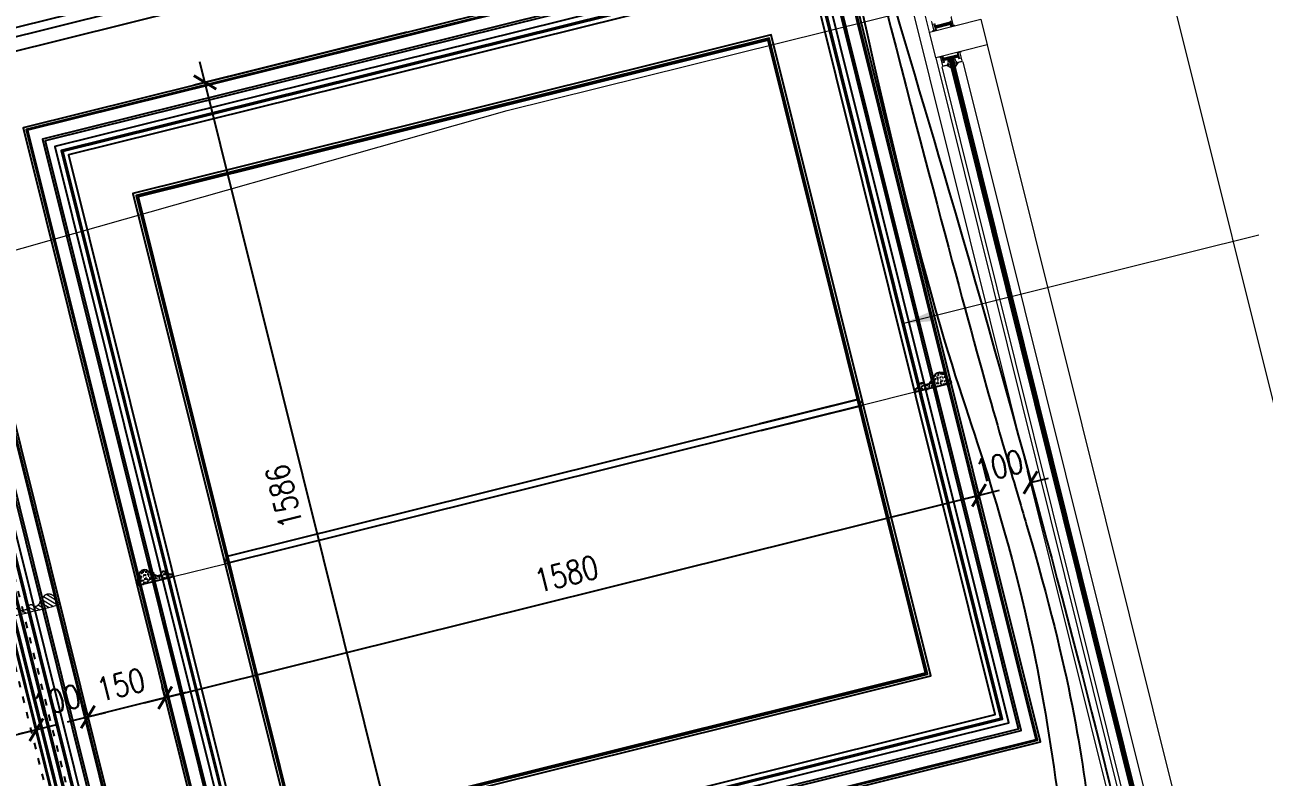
# Model space of a CAD drawing. Header units: inches. Extents: x 122939 to 389145, y 29603 to 574065.
# Drawn here: x 341315 to 343650, y 507664 to 509082 of the extents above; entities that cross this region are included whole.
import ezdxf

# ---------------------------------------------------------------- set-up
doc = ezdxf.new("R2010")
doc.units = ezdxf.units.IN
doc.header["$MEASUREMENT"] = 0
doc.linetypes.add('ACAD_ISO03W100', pattern=[30, 12, -18])
doc.layers.add('8', color=8, linetype='Continuous')
doc.layers.add('gypsum', color=31, linetype='Continuous')
for name, color, linetype, lineweight in [('A-Dim-ID', 9, 'Continuous', 20), ('A-FLOR-SLAB', 7, 'Continuous', 40), ('A-GLAZ', 134, 'Continuous', 18), ('A-RNDR-ALUM', 1, 'Continuous', 9), ('A-RNDR-PT36', 253, 'Continuous', 20), ('CQ Gypsum Hatch', 8, 'Continuous', 20), ('GRC', 41, 'Continuous', 0), ('ID-NOTES', 3, 'Continuous', 0)]:
    doc.layers.add(name, color=color, linetype=linetype, lineweight=lineweight)
doc.styles.add('ST9', font='romans.shx', dxfattribs={"width": 0.8})
doc.styles.add('ZZ-Dim All', font='romans.shx', dxfattribs={"width": 0.8})
doc.dimstyles.new('DIM 0200', dxfattribs={"dimscale": 200, "dimtxt": 1, "dimasz": 0.8, "dimexe": 0.5, "dimexo": 1, "dimgap": 0.4, "dimtad": 1, "dimdec": 0, "dimrnd": 10, "dimdsep": 46, "dimtxsty": 'ZZ-Dim All', "dimblk1": 'ARCHTICK', "dimblk2": 'ARCHTICK', "dimsah": 1, "dimcen": 1, "dimdle": 0.5, "dimclrd": 256, "dimclre": 256, "dimclrt": 256, "dimadec": 0, "dimazin": 2, "dimtfac": 1, "dimtdec": 0, "dimtix": 1, "dimtmove": 2, "dimatfit": 2, "dimfxl": 1, "dimfxlon": 1, "dimtolj": 1, "dimtzin": 0, "dimlwd": -1, "dimlwe": -1, "dimarcsym": 0})
doc.dimstyles.new('DIM-20', dxfattribs={"dimscale": 1000, "dimtxt": 0.044, "dimasz": 0.035, "dimexe": 0.022, "dimexo": 0.022, "dimgap": 0.022, "dimtad": 1, "dimdec": 0, "dimzin": 0, "dimdsep": 46, "dimtxsty": 'ST9', "dimblk1": 'ARCHTICK', "dimblk2": 'ARCHTICK', "dimsah": 1, "dimcen": 0.088, "dimdle": 0.04, "dimclrd": 256, "dimclre": 256, "dimclrt": 3, "dimadec": 0, "dimazin": 0, "dimtfac": 1, "dimtdec": 0, "dimtix": 1, "dimtofl": 0, "dimtmove": 1, "dimatfit": 3, "dimldrblk": 'CLOSED', "dimfxl": 1, "dimtolj": 1, "dimtzin": 0, "dimarcsym": 0})

# ---------------------------------------------------------------- blocks, each defined once
blk = doc.blocks.new('sec ciur')
at = {"layer": '8'}
for points, knots in [([(-17.3, -133.6, 0), (-64.4, -1164.4, 0), (60.4, -2221.3, 0), (-111.1, -2339.9, 0), (-75, -3203.3, 0)], [364.375105, 364.375105, 364.375105, 364.375105, 944.525955, 3110.313825, 3110.313825, 3110.313825, 3110.313825]), ([(1.9, -140, 0), (6.7, -1367.1, 0), (75.9, -2377.4, 0), (-34.1, -2247.3, 0), (-26, -3203.3, 0)], [364.646956, 364.646956, 364.646956, 364.646956, 944.525955, 3120.888391, 3120.888391, 3120.888391, 3120.888391]), ([(7.2, -139.6, 0), (2.6, -374.6, 0), (84.3, -1831.4, 0), (59.4, -2767.5, 0), (43.4, -3203.3, 0)], [380.038546, 380.038546, 380.038546, 380.038546, 944.525955, 2562.967604, 2562.967604, 2562.967604, 2562.967604])]:
    blk.add_open_spline(points, degree=3, knots=knots, dxfattribs=at)
blk = doc.blocks.new('_ARCHTICK')
at = {"color": 0, "linetype": 'ByBlock', "const_width": 0.15}
blk.add_lwpolyline([(-0.5, -0.5), (0.5, 0.5)], dxfattribs=at)
blk = doc.blocks.new('*D159')
at = {"layer": 'A-Dim-ID', "lineweight": -2, "transparency": 16777216}
for p, q in [((342034.5, 509068.2), (341633, 508968.4)), ((342046.9, 507395.8), (341644.7, 509012.5)), ((342031.8, 507433.2), (342015.9, 507429.3))]:
    blk.add_line(p, q, dxfattribs=at)
at = {"layer": 'Defpoints', "color": 0, "transparency": 16777216}
for p in [(342055.8, 509073.6, 0), (341654.4, 508973.7), (342053.1, 507438.5, 0)]:
    blk.add_point(p, dxfattribs=at)
at = {"layer": 'A-Dim-ID', "lineweight": -2, "transparency": 16777216, "xscale": 35, "yscale": 35, "zscale": 35}
for p, rotation in [((341654.4, 508973.7), 103.9714232829857), ((342037.3, 507434.6), 283.9714232829857)]:
    blk.add_blockref('_ARCHTICK', p, dxfattribs=dict(at, rotation=rotation))
at = {"layer": 'A-Dim-ID', "color": 3, "transparency": 16777216, "insert": (341803.1, 508193.5), "char_height": 44, "attachment_point": 5, "rotation": 103.9714, "style": 'ST9'}
blk.add_mtext('\\A1;1586', dxfattribs=at)
blk = doc.blocks.new('_CLOSED')
at = {"color": 0, "linetype": 'ByBlock'}
for p, q in [((-1, 0.167), (0, 0)), ((-1, 0.167), (-1, -0.167)), ((0, 0), (-1, -0.167)), ((0, 0), (-1, 0))]:
    blk.add_line(p, q, dxfattribs=at)
blk = doc.blocks.new('*D210')
at = {"layer": 'A-Dim-ID', "lineweight": -2, "transparency": 16777216}
for p, q in [((341540.4, 507804.3), (343151.3, 508205)), ((343114.7, 508186.5), (343107.2, 508216.7)), ((341579.6, 507812.7), (341573.9, 507835.3))]:
    blk.add_line(p, q, dxfattribs=at)
at = {"layer": 'Defpoints', "color": 0, "transparency": 16777216}
for p in [(343112.5, 508195.4), (343120, 508165.2, 0), (341584.9, 507791.3, 0)]:
    blk.add_point(p, dxfattribs=at)
at = {"layer": 'A-Dim-ID', "lineweight": -2, "transparency": 16777216, "xscale": 35, "yscale": 35, "zscale": 35}
for p, rotation in [((343112.5, 508195.4), 13.9714232829857), ((341579.3, 507813.9), 193.9714232829857)]:
    blk.add_blockref('_ARCHTICK', p, dxfattribs=dict(at, rotation=rotation))
at = {"layer": 'A-Dim-ID', "color": 3, "transparency": 16777216, "insert": (342335.3, 508047.3), "char_height": 44, "attachment_point": 5, "rotation": 13.9714, "style": 'ST9'}
blk.add_mtext('\\A1;1580', dxfattribs=at)
blk = doc.blocks.new('*D211')
at = {"layer": 'A-Dim-ID', "lineweight": -2, "transparency": 16777216}
for p, q in [((343210.7, 508215.1), (343204.3, 508240.9)), ((343209.6, 508219.5), (343243.5, 508228)), ((343113.6, 508191), (343107.2, 508216.7)), ((343112.5, 508195.4), (343078.6, 508186.9))]:
    blk.add_line(p, q, dxfattribs=at)
at = {"layer": 'Defpoints', "color": 0, "transparency": 16777216}
for p in [(343209.6, 508219.5), (343216, 508193.8, 0), (343118.9, 508169.6, 0)]:
    blk.add_point(p, dxfattribs=at)
at = {"layer": 'A-Dim-ID', "lineweight": -2, "transparency": 16777216, "xscale": 35, "yscale": 35, "zscale": 35}
for p, rotation in [((343209.6, 508219.5), 193.9714232829857), ((343112.5, 508195.4), 13.9714232829857)]:
    blk.add_blockref('_ARCHTICK', p, dxfattribs=dict(at, rotation=rotation))
at = {"layer": 'A-Dim-ID', "color": 3, "transparency": 16777216, "insert": (343150.4, 508250.2), "char_height": 44, "attachment_point": 5, "rotation": 13.9714, "style": 'ST9'}
blk.add_mtext('\\A1;100', dxfattribs=at)
blk = doc.blocks.new('GLAZ-2')
at = {"layer": 'A-GLAZ'}
for p, q in [((-26.3, 511.6, 0), (-26.3, 2391.7, 0)), ((-24.9, 511.6, 0), (-24.9, 2391.7, 0)), ((-23.6, 511.6, 0), (-23.6, 2391.7, 0)), ((-22.3, 511.6, 0), (-22.3, 2391.7, 0)), ((-20.9, 511.6, 0), (-20.9, 2391.7, 0)), ((-19.6, 511.6, 0), (-19.6, 2391.7, 0)), ((-18.3, 511.6, 0), (-18.3, 2391.7, 0))]:
    blk.add_line(p, q, dxfattribs=at)
at = {"layer": 'A-RNDR-ALUM'}
for p, q in [((-50, 2450), (-50, 2850, 0)), ((-38.2, 2460.6, 0), (-37.5, 2460.6, 0)), ((-38.2, 2460.6, 0), (-38.2, 2452.6, 0)), ((-38.2, 2460.6, 0), (-37.5, 2460.6, 0)), ((-38.2, 2460.6, 0), (-38.2, 2452.6, 0)), ((-38.2, 2452.6, 0), (-37.5, 2452.6, 0)), ((-38.2, 2452.6, 0), (-37.5, 2452.6, 0)), ((-37.5, 2460.6, 0), (-37.5, 2452.6, 0)), ((-37.5, 2460.6, 0), (-37.5, 2452.6, 0)), ((-37.5, 2459, 0), (-7.1, 2459, 0)), ((-37.5, 2459, 0), (-7.1, 2459, 0)), ((-37.5, 2457.8, 0), (-7.1, 2457.8, 0)), ((-37.5, 2457.8, 0), (-7.1, 2457.8, 0)), ((-37.5, 2456.6, 0), (-7.1, 2456.6, 0)), ((-37.5, 2456.6, 0), (-7.1, 2456.6, 0)), ((-37.5, 2455.5, 0), (-7.1, 2455.5, 0)), ((-37.5, 2455.5, 0), (-7.1, 2455.5, 0)), ((-37.5, 2454.3, 0), (-7.1, 2454.3, 0)), ((-37.5, 2454.3, 0), (-7.1, 2454.3, 0)), ((-36, 2452.6, 0), (-35.3, 2452.6, 0)), ((-36, 2452.6, 0), (-35.3, 2452.6, 0)), ((-7.1, 2460.6, 0), (-7.1, 2452.6, 0)), ((-7.1, 2460.6, 0), (-7.1, 2452.6, 0)), ((-6.4, 2452.6, 0), (-7.1, 2452.6, 0)), ((-6.4, 2452.6, 0), (-7.1, 2452.6, 0)), ((-6.4, 2460.6, 0), (-6.4, 2452.6, 0)), ((-6.4, 2460.6, 0), (-6.4, 2452.6, 0)), ((-50, 2400), (-50, 500, 0)), ((-38.2, 2397.6, 0), (-37.5, 2397.6, 0)), ((-38.2, 2389.6, 0), (-38.2, 2397.6, 0)), ((-38.2, 2397.6, 0), (-37.5, 2397.6, 0)), ((-38.2, 2389.6, 0), (-38.2, 2397.6, 0)), ((-38.2, 2389.6, 0), (-37.5, 2389.6, 0)), ((-38.2, 2389.6, 0), (-37.5, 2389.6, 0)), ((-37.5, 2389.6, 0), (-37.5, 2397.6, 0)), ((-37.5, 2389.6, 0), (-37.5, 2397.6, 0)), ((-37.5, 2396, 0), (-7.1, 2396, 0)), ((-37.5, 2396, 0), (-7.1, 2396, 0)), ((-37.5, 2394.8, 0), (-7.1, 2394.8, 0)), ((-37.5, 2394.8, 0), (-7.1, 2394.8, 0)), ((-37.5, 2393.6, 0), (-7.1, 2393.6, 0)), ((-37.5, 2393.6, 0), (-7.1, 2393.6, 0)), ((-37.5, 2392.5, 0), (-7.1, 2392.5, 0)), ((-37.5, 2392.5, 0), (-7.1, 2392.5, 0)), ((-37.5, 2391.3, 0), (-7.1, 2391.3, 0)), ((-37.5, 2391.3, 0), (-7.1, 2391.3, 0)), ((-36, 2397.6, 0), (-35.3, 2397.6, 0)), ((-36, 2397.6, 0), (-35.3, 2397.6, 0)), ((-36, 2389.6, 0), (-35.3, 2389.6, 0)), ((-36, 2389.6, 0), (-35.3, 2389.6, 0)), ((-6.4, 2397.6, 0), (-7.1, 2397.6, 0)), ((-7.1, 2389.6, 0), (-7.1, 2397.6, 0)), ((-6.4, 2397.6, 0), (-7.1, 2397.6, 0)), ((-7.1, 2389.6, 0), (-7.1, 2397.6, 0)), ((-6.4, 2389.6, 0), (-7.1, 2389.6, 0)), ((-6.4, 2389.6, 0), (-7.1, 2389.6, 0)), ((-6.4, 2389.6, 0), (-6.4, 2397.6, 0)), ((-6.4, 2389.6, 0), (-6.4, 2397.6, 0)), ((50, 2400), (50, 500, 0))]:
    blk.add_line(p, q, dxfattribs=at)
at = {"layer": 'A-RNDR-ALUM', "const_width": 0.928, "elevation": 0}
for points in [[(-43.7, 2451.4, 0.414214), (-44.2, 2450.9)], [(-43.7, 2451.4, 0.414214), (-44.2, 2450.9)], [(-0.7, 2451.4, -0.414214), (-0.2, 2450.9)], [(-0.7, 2451.4, -0.414214), (-0.2, 2450.9)], [(-43.7, 2398.9, -0.414214), (-44.2, 2399.3)], [(-43.7, 2398.9, -0.414214), (-44.2, 2399.3)], [(-0.7, 2398.8, 0.414214), (-0.2, 2399.3)], [(-0.7, 2398.8, 0.414214), (-0.2, 2399.3)]]:
    blk.add_lwpolyline(points, format="xyb", dxfattribs=at)
at = {"layer": 'A-RNDR-ALUM'}
blk.add_lwpolyline([(-50, 2450), (50, 2450), (50, 2400), (-50, 2400)], close=True, dxfattribs=at)
at = {"layer": 'A-RNDR-ALUM', "elevation": 0}
blk.add_lwpolyline([(-14, 2382.6), (-15.6, 2382.6), (-15.6, 2379.7, -0.015553), (-14.8, 2380.2), (-11.6, 2380.2, 0.104304), (-18.3, 2374.1), (-18.3, 2376.7, -0.016036), (-17.6, 2377.5), (-17.6, 2378.7), (-18.3, 2379.4), (-18.3, 2382.2), (-17.6, 2381.5), (-17.6, 2383.9), (-18.3, 2384.6), (-18.3, 2387.4), (-17.6, 2386.7), (-17.6, 2388, 0.414214), (-18.3, 2388.7), (-26.3, 2388.7, 0.414214), (-26.9, 2388), (-26.9, 2386.7), (-26.3, 2387.4), (-26.3, 2384.6), (-26.9, 2383.9), (-26.9, 2381.5), (-26.3, 2382.2), (-26.3, 2379.4), (-26.9, 2378.7), (-26.9, 2377.5, -0.016036), (-26.3, 2376.7), (-26.3, 2374.1, 0.104304), (-33, 2380.2), (-29.8, 2380.2, -0.015553), (-28.9, 2379.7), (-28.9, 2382.6), (-30.6, 2382.6, 0.021646), (-28.9, 2386.2), (-28.9, 2388, -0.414214), (-26.3, 2390.7), (-18.3, 2390.7, -0.414214), (-15.6, 2388), (-15.6, 2386.2, 0.021646)], format="xyb", close=True, dxfattribs=at)
at = {"layer": 'A-RNDR-ALUM'}
for points in [[(-42.2, 2450, 0), (-43.7, 2450.9, 0), (-42.2, 2451.8, 0), (-43.7, 2451.8, 0)], [(-42.2, 2450, 0), (-43.7, 2450.9, 0), (-42.2, 2451.8, 0), (-43.7, 2451.8, 0)], [(-39.8, 2463.3, 0), (-39.8, 2461.5, 0), (-35, 2463.3, 0), (-36.9, 2461.5, 0)], [(-39.8, 2463.3, 0), (-39.8, 2461.5, 0), (-35, 2463.3, 0), (-36.9, 2461.5, 0)], [(-36.9, 2451.8, 0), (-35, 2450, 0), (-39.8, 2451.8, 0), (-39.8, 2450, 0)], [(-36.9, 2451.8, 0), (-35, 2450, 0), (-39.8, 2451.8, 0), (-39.8, 2450, 0)], [(-36.9, 2459.3, 0), (-35, 2459.3, 0), (-36.9, 2461.5, 0), (-35, 2463.3, 0)], [(-36.9, 2459.3, 0), (-35, 2459.3, 0), (-36.9, 2461.5, 0), (-35, 2463.3, 0)], [(-36.9, 2454, 0), (-35, 2454, 0), (-36.9, 2451.8, 0), (-35, 2450, 0)], [(-36.9, 2454, 0), (-35, 2454, 0), (-36.9, 2451.8, 0), (-35, 2450, 0)], [(-7.5, 2454, 0), (-9.4, 2454, 0), (-7.5, 2451.8, 0), (-9.4, 2450, 0)], [(-7.5, 2454, 0), (-9.4, 2454, 0), (-7.5, 2451.8, 0), (-9.4, 2450, 0)], [(-7.5, 2451.8, 0), (-9.4, 2450, 0), (-4.6, 2451.8, 0), (-4.6, 2450, 0)], [(-7.5, 2451.8, 0), (-9.4, 2450, 0), (-4.6, 2451.8, 0), (-4.6, 2450, 0)], [(-2.2, 2450, 0), (-0.7, 2450.9, 0), (-2.2, 2451.8, 0), (-0.7, 2451.8, 0)], [(-2.2, 2450, 0), (-0.7, 2450.9, 0), (-2.2, 2451.8, 0), (-0.7, 2451.8, 0)], [(-44.6, 2450, 0), (-44.6, 2450.9, 0), (-42.2, 2450, 0), (-43.7, 2450.9, 0)], [(-44.6, 2450, 0), (-44.6, 2450.9, 0), (-42.2, 2450, 0), (-43.7, 2450.9, 0)], [(0.2, 2450, 0), (0.2, 2450.9, 0), (-2.2, 2450, 0), (-0.7, 2450.9, 0)], [(0.2, 2450, 0), (0.2, 2450.9, 0), (-2.2, 2450, 0), (-0.7, 2450.9, 0)], [(-44.6, 2400.3, 0), (-44.6, 2399.3, 0), (-42.2, 2400.3, 0), (-43.7, 2399.3, 0)], [(-44.6, 2400.3, 0), (-44.6, 2399.3, 0), (-42.2, 2400.3, 0), (-43.7, 2399.3, 0)], [(-42.2, 2400.3, 0), (-43.7, 2399.3, 0), (-42.2, 2398.4, 0), (-43.7, 2398.4, 0)], [(-42.2, 2400.3, 0), (-43.7, 2399.3, 0), (-42.2, 2398.4, 0), (-43.7, 2398.4, 0)], [(-40.6, 2382.6, 0), (-40.6, 2381.4, 0), (-29.9, 2382.6, 0), (-29.9, 2381.4, 0)], [(-40.6, 2382.6, 0), (-40.6, 2381.4, 0), (-29.9, 2382.6, 0), (-29.9, 2381.4, 0)], [(-36.9, 2398.4, 0), (-35, 2400.3, 0), (-39.8, 2398.4, 0), (-39.8, 2400.3, 0)], [(-36.9, 2398.4, 0), (-35, 2400.3, 0), (-39.8, 2398.4, 0), (-39.8, 2400.3, 0)], [(-39.8, 2386.9, 0), (-39.8, 2388.8, 0), (-35, 2386.9, 0), (-36.9, 2388.8, 0)], [(-39.8, 2386.9, 0), (-39.8, 2388.8, 0), (-35, 2386.9, 0), (-36.9, 2388.8, 0)], [(-36.9, 2396.3, 0), (-35, 2396.3, 0), (-36.9, 2398.4, 0), (-35, 2400.3, 0)], [(-36.9, 2396.3, 0), (-35, 2396.3, 0), (-36.9, 2398.4, 0), (-35, 2400.3, 0)], [(-36.9, 2390.9, 0), (-35, 2390.9, 0), (-36.9, 2388.8, 0), (-35, 2386.9, 0)], [(-36.9, 2390.9, 0), (-35, 2390.9, 0), (-36.9, 2388.8, 0), (-35, 2386.9, 0)], [(-4.3, 2382.6, 0), (-4.3, 2381.4, 0), (-15.1, 2382.6, 0), (-15.1, 2381.4, 0)], [(-4.3, 2382.6, 0), (-4.3, 2381.4, 0), (-15.1, 2382.6, 0), (-15.1, 2381.4, 0)], [(-7.5, 2398.4, 0), (-9.4, 2400.3, 0), (-4.6, 2398.4, 0), (-4.6, 2400.3, 0)], [(-7.5, 2396.3, 0), (-9.4, 2396.3, 0), (-7.5, 2398.4, 0), (-9.4, 2400.3, 0)], [(-7.5, 2396.3, 0), (-9.4, 2396.3, 0), (-7.5, 2398.4, 0), (-9.4, 2400.3, 0)], [(-7.5, 2398.4, 0), (-9.4, 2400.3, 0), (-4.6, 2398.4, 0), (-4.6, 2400.3, 0)], [(-7.5, 2390.9, 0), (-9.4, 2390.9, 0), (-7.5, 2388.8, 0), (-9.4, 2386.9, 0)], [(-7.5, 2390.9, 0), (-9.4, 2390.9, 0), (-7.5, 2388.8, 0), (-9.4, 2386.9, 0)], [(-4.6, 2386.9, 0), (-4.6, 2388.8, 0), (-9.4, 2386.9, 0), (-7.5, 2388.8, 0)], [(-4.6, 2386.9, 0), (-4.6, 2388.8, 0), (-9.4, 2386.9, 0), (-7.5, 2388.8, 0)], [(-2.2, 2400.3, 0), (-0.7, 2399.3, 0), (-2.2, 2398.4, 0), (-0.7, 2398.4, 0)], [(0.2, 2400.3, 0), (0.2, 2399.3, 0), (-2.2, 2400.3, 0), (-0.7, 2399.3, 0)], [(-2.2, 2400.3, 0), (-0.7, 2399.3, 0), (-2.2, 2398.4, 0), (-0.7, 2398.4, 0)], [(0.2, 2400.3, 0), (0.2, 2399.3, 0), (-2.2, 2400.3, 0), (-0.7, 2399.3, 0)], [(-40.6, 2381.4, 0), (-40.6, 2380.2, 0), (-29.9, 2381.4, 0), (-29.9, 2380.2, 0)], [(-40.6, 2381.4, 0), (-40.6, 2380.2, 0), (-29.9, 2381.4, 0), (-29.9, 2380.2, 0)], [(-4.3, 2381.4, 0), (-4.3, 2380.2, 0), (-15.1, 2381.4, 0), (-15.1, 2380.2, 0)], [(-4.3, 2381.4, 0), (-4.3, 2380.2, 0), (-15.1, 2381.4, 0), (-15.1, 2380.2, 0)]]:
    blk.add_solid(points, dxfattribs=at)
for points in [[(-42.2, 2470, 0), (-39.8, 2467.6, 0), (-42.2, 2450, 0), (-39.8, 2450, 0)], [(-42.2, 2470, 0), (-39.8, 2467.6, 0), (-42.2, 2450, 0), (-39.8, 2450, 0)], [(-4.6, 2467.6, 0), (-2.2, 2470, 0), (-4.6, 2450, 0), (-2.2, 2450, 0)], [(-4.6, 2467.6, 0), (-2.2, 2470, 0), (-4.6, 2450, 0), (-2.2, 2450, 0)], [(-42.2, 2380.2, 0), (-39.8, 2382.6, 0), (-42.2, 2400.3, 0), (-39.8, 2400.3, 0)], [(-42.2, 2380.2, 0), (-39.8, 2382.6, 0), (-42.2, 2400.3, 0), (-39.8, 2400.3, 0)], [(-42.2, 2380.2, 0), (-39.8, 2382.6, 0), (-40.1, 2380.2, 0), (-40.1, 2382.6, 0)], [(-42.2, 2380.2, 0), (-39.8, 2382.6, 0), (-40.1, 2380.2, 0), (-40.1, 2382.6, 0)], [(-4.6, 2382.6, 0), (-2.2, 2380.2, 0), (-4.6, 2400.3, 0), (-2.2, 2400.3, 0)], [(-4.6, 2382.6, 0), (-2.2, 2380.2, 0), (-4.6, 2400.3, 0), (-2.2, 2400.3, 0)], [(-2.2, 2380.2, 0), (-4.6, 2382.6, 0), (-4.3, 2380.2, 0), (-4.3, 2382.6, 0)], [(-2.2, 2380.2, 0), (-4.6, 2382.6, 0), (-4.3, 2380.2, 0), (-4.3, 2382.6, 0)]]:
    blk.add_trace(points, dxfattribs=at)
at = {"layer": 'A-RNDR-PT36'}
for p, q in [((-42.2, 520, 0), (-42.2, 2380.2, 0)), ((-2.2, 2380.2, 0), (-2.2, 520, 0))]:
    blk.add_line(p, q, dxfattribs=at)
blk = doc.blocks.new('*D351')
at = {"layer": 'A-Dim-ID', "lineweight": -2, "transparency": 16777216}
for p, q in [((341578, 507819.1), (341573.9, 507835.3)), ((341618.1, 507823.6), (341394.9, 507768)), ((341432.4, 507782.9), (341428.4, 507799))]:
    blk.add_line(p, q, dxfattribs=at)
at = {"layer": 'Defpoints', "color": 0, "transparency": 16777216}
for p in [(341433.7, 507777.7), (341583.3, 507797.8, 0), (341437.7, 507761.6, 0)]:
    blk.add_point(p, dxfattribs=at)
at = {"layer": 'A-Dim-ID', "lineweight": -2, "transparency": 16777216, "xscale": 35, "yscale": 35, "zscale": 35}
for p, rotation in [((341579.3, 507813.9), 13.97142328277553), ((341433.7, 507777.7), 193.9714232827755)]:
    blk.add_blockref('_ARCHTICK', p, dxfattribs=dict(at, rotation=rotation))
at = {"layer": 'A-Dim-ID', "color": 3, "transparency": 16777216, "insert": (341495.9, 507838.5), "char_height": 44, "attachment_point": 5, "rotation": 13.9714, "style": 'ST9'}
blk.add_mtext('\\A1;150', dxfattribs=at)
blk = doc.blocks.new('french door fixed panel')
at = {"color": 0, "lineweight": -2, "elevation": 0}
blk.add_lwpolyline([(7599.9, 4234.2), (6901.2, 4234.2), (6901.2, 1662.2), (7599.9, 1662.2)], close=True, dxfattribs=at)
blk = doc.blocks.new('M1')
at = {"layer": 'gypsum', "linetype": 'Continuous'}
h = blk.add_hatch(dxfattribs=at)
h.set_pattern_fill('GYPSUM', color=251, scale=36.842105, style=0, pattern_type=2)
h.set_pattern_definition([(360, (273234.79, 528507.015), (2e-15, 36.8421), [0, -36.8421]), (360, (273234.527, 528503.77), (2e-15, 36.8421), [0, -36.8421]), (360, (273237.11, 528504.44), (2e-15, 36.8421), [0, -36.8421]), (315, (273237.37, 528509.747), (36.8421, -9e-15), [0.2358, -51.8668]), (360, (273235.53, 528509.4), (2e-15, 36.8421), [0, -36.8421]), (360, (273235.53, 528509.4), (2e-15, 36.8421), [0, -36.8421]), (315, (273242.219, 528506.049), (36.8421, -9e-15), [0.2358, -51.8668]), (360, (273242.8, 528506.687), (2e-15, 36.8421), [0, -36.8421]), (360, (273242.8, 528506.687), (2e-15, 36.8421), [0, -36.8421]), (360, (273239.94, 528504.064), (2e-15, 36.8421), [0, -36.8421]), (315, (273244.39, 528504.474), (36.8421, -9e-15), [0.2358, -51.8668]), (315, (273244.39, 528504.474), (36.8421, -9e-15), [0.2358, -51.8668]), (315, (273242.807, 528509.432), (36.8421, -9e-15), [0.2358, -51.8668]), (315, (273242.807, 528509.432), (36.8421, -9e-15), [0.2358, -51.8668]), (360, (273243.383, 528510.347), (2e-15, 36.8421), [0, -36.8421]), (360, (273240.827, 528510.954), (2e-15, 36.8421), [0, -36.8421]), (360, (273246.932, 528510.374), (2e-15, 36.8421), [0, -36.8421]), (360, (273244.505, 528511.947), (2e-15, 36.8421), [0, -36.8421]), (360, (273234.93, 528514.797), (2e-15, 36.8421), [0, -36.8421]), (315, (273239.017, 528516.243), (36.8421, -9e-15), [0.2358, -51.8668]), (315, (273239.017, 528516.243), (36.8421, -9e-15), [0.2358, -51.8668]), (360, (273236.827, 528519.467), (2e-15, 36.8421), [0, -36.8421]), (360, (273236.09, 528517.082), (2e-15, 36.8421), [0, -36.8421]), (360, (273235.245, 528524.425), (2e-15, 36.8421), [0, -36.8421]), (360, (273234.507, 528522.04), (2e-15, 36.8421), [0, -36.8421]), (315, (273239.005, 528526.003), (36.8421, -9e-15), [0.2358, -51.8668]), (315, (273239.005, 528526.003), (36.8421, -9e-15), [0.2358, -51.8668]), (360, (273243.625, 528515.488), (2e-15, 36.8421), [0, -36.8421]), (315, (273244.105, 528519.5), (36.8421, -9e-15), [0.2358, -51.8668]), (360, (273244.096, 528516.754), (2e-15, 36.8421), [0, -36.8421]), (360, (273244.096, 528516.754), (2e-15, 36.8421), [0, -36.8421]), (315, (273242.523, 528524.457), (36.8421, -9e-15), [0.2358, -51.8668]), (315, (273241.934, 528521.074), (36.8421, -9e-15), [0.2358, -51.8668]), (315, (273241.934, 528521.074), (36.8421, -9e-15), [0.2358, -51.8668]), (315, (273241.934, 528521.074), (36.8421, -9e-15), [0.2358, -51.8668]), (315, (273235.012, 528526.818), (36.8421, -9e-15), [0.2358, -51.8668]), (315, (273235.012, 528526.818), (36.8421, -9e-15), [0.2358, -51.8668]), (360, (273236.565, 528531.054), (2e-15, 36.8421), [0, -36.8421]), (360, (273236.143, 528538.297), (2e-15, 36.8421), [0, -36.8421]), (360, (273235.88, 528535.053), (2e-15, 36.8421), [0, -36.8421]), (360, (273238.463, 528535.724), (2e-15, 36.8421), [0, -36.8421]), (360, (273237.725, 528533.34), (2e-15, 36.8421), [0, -36.8421]), (315, (273240.653, 528532.5), (36.8421, -9e-15), [0.2358, -51.8668]), (360, (273242.463, 528527.21), (2e-15, 36.8421), [0, -36.8421]), (360, (273242.463, 528527.21), (2e-15, 36.8421), [0, -36.8421]), (360, (273245.26, 528531.744), (2e-15, 36.8421), [0, -36.8421]), (360, (273245.02, 528526.604), (2e-15, 36.8421), [0, -36.8421]), (360, (273246.14, 528528.203), (2e-15, 36.8421), [0, -36.8421]), (315, (273243.57, 528537.33), (36.8421, -9e-15), [0.2358, -51.8668]), (315, (273243.57, 528537.33), (36.8421, -9e-15), [0.2358, -51.8668]), (315, (273245.74, 528535.755), (36.8421, -9e-15), [0.2358, -51.8668]), (360, (273244.15, 528537.97), (2e-15, 36.8421), [0, -36.8421]), (360, (273245.732, 528533.01), (2e-15, 36.8421), [0, -36.8421]), (360, (273245.732, 528533.01), (2e-15, 36.8421), [0, -36.8421]), (315, (273250.58, 528503.512), (36.8421, -9e-15), [0.2358, -51.8668]), (360, (273252.315, 528503.59), (2e-15, 36.8421), [0, -36.8421]), (360, (273250.403, 528505.074), (2e-15, 36.8421), [0, -36.8421]), (360, (273250.403, 528505.074), (2e-15, 36.8421), [0, -36.8421]), (360, (273249.67, 528506.44), (2e-15, 36.8421), [0, -36.8421]), (360, (273255.97, 528506.47), (2e-15, 36.8421), [0, -36.8421]), (360, (273252.787, 528504.855), (2e-15, 36.8421), [0, -36.8421]), (360, (273253.86, 528506.66), (2e-15, 36.8421), [0, -36.8421]), (315, (273248.997, 528508.316), (36.8421, -9e-15), [0.2358, -51.8668]), (315, (273248.997, 528508.316), (36.8421, -9e-15), [0.2358, -51.8668]), (360, (273248.917, 528513.175), (2e-15, 36.8421), [0, -36.8421]), (315, (273253.693, 528508.798), (36.8421, -9e-15), [0.2358, -51.8668]), (360, (273254.39, 528511.43), (2e-15, 36.8421), [0, -36.8421]), (360, (273256.972, 528512.1), (2e-15, 36.8421), [0, -36.8421]), (360, (273256.235, 528509.715), (2e-15, 36.8421), [0, -36.8421]), (360, (273256.235, 528509.715), (2e-15, 36.8421), [0, -36.8421]), (360, (273253.26, 528512.057), (2e-15, 36.8421), [0, -36.8421]), (315, (273260.745, 528503.918), (36.8421, -9e-15), [0.2358, -51.8668]), (315, (273260.745, 528503.918), (36.8421, -9e-15), [0.2358, -51.8668]), (360, (273257.817, 528504.757), (2e-15, 36.8421), [0, -36.8421]), (360, (273265.352, 528503.162), (2e-15, 36.8421), [0, -36.8421]), (315, (273260.16, 528513.538), (36.8421, -9e-15), [0.2358, -51.8668]), (360, (273258.555, 528507.14), (2e-15, 36.8421), [0, -36.8421]), (360, (273258.555, 528507.14), (2e-15, 36.8421), [0, -36.8421]), (315, (273264.25, 528512.132), (36.8421, -9e-15), [0.2358, -51.8668]), (315, (273263.662, 528508.748), (36.8421, -9e-15), [0.2358, -51.8668]), (360, (273264.24, 528509.387), (2e-15, 36.8421), [0, -36.8421]), (360, (273264.24, 528509.387), (2e-15, 36.8421), [0, -36.8421]), (360, (273264.24, 528509.387), (2e-15, 36.8421), [0, -36.8421]), (315, (273265.833, 528507.173), (36.8421, -9e-15), [0.2358, -51.8668]), (315, (273265.833, 528507.173), (36.8421, -9e-15), [0.2358, -51.8668]), (360, (273265.824, 528504.43), (2e-15, 36.8421), [0, -36.8421]), (315, (273270.44, 528511.016), (36.8421, -9e-15), [0.2358, -51.8668]), (315, (273270.44, 528511.016), (36.8421, -9e-15), [0.2358, -51.8668]), (360, (273271.113, 528509.14), (2e-15, 36.8421), [0, -36.8421]), (315, (273250.35, 528539.598), (36.8421, -9e-15), [0.2358, -51.8668]), (315, (273250.35, 528539.598), (36.8421, -9e-15), [0.2358, -51.8668]), (315, (273250.296, 528518.383), (36.8421, -9e-15), [0.2358, -51.8668]), (360, (273252.573, 528516.056), (2e-15, 36.8421), [0, -36.8421]), (360, (273249.39, 528514.44), (2e-15, 36.8421), [0, -36.8421]), (360, (273249.39, 528514.44), (2e-15, 36.8421), [0, -36.8421]), (315, (273256.168, 528514.352), (36.8421, -9e-15), [0.2358, -51.8668]), (315, (273256.168, 528514.352), (36.8421, -9e-15), [0.2358, -51.8668]), (360, (273253.38, 528519.706), (2e-15, 36.8421), [0, -36.8421]), (360, (273254.42, 528514.342), (2e-15, 36.8421), [0, -36.8421]), (315, (273248.713, 528523.341), (36.8421, -9e-15), [0.2358, -51.8668]), (360, (273250.12, 528520.1), (2e-15, 36.8421), [0, -36.8421]), (360, (273249.385, 528521.467), (2e-15, 36.8421), [0, -36.8421]), (360, (273249.385, 528521.467), (2e-15, 36.8421), [0, -36.8421]), (315, (273254.757, 528524.914), (36.8421, -9e-15), [0.2358, -51.8668]), (360, (273253.85, 528520.972), (2e-15, 36.8421), [0, -36.8421]), (360, (273253.575, 528521.685), (2e-15, 36.8421), [0, -36.8421]), (360, (273253.575, 528521.685), (2e-15, 36.8421), [0, -36.8421]), (360, (273257.72, 528518.59), (2e-15, 36.8421), [0, -36.8421]), (315, (273261.81, 528520.034), (36.8421, -9e-15), [0.2358, -51.8668]), (360, (273263.62, 528514.745), (2e-15, 36.8421), [0, -36.8421]), (360, (273263.62, 528514.745), (2e-15, 36.8421), [0, -36.8421]), (360, (273258.88, 528520.873), (2e-15, 36.8421), [0, -36.8421]), (360, (273257.3, 528525.83), (2e-15, 36.8421), [0, -36.8421]), (360, (273257.035, 528522.588), (2e-15, 36.8421), [0, -36.8421]), (360, (273259.62, 528523.258), (2e-15, 36.8421), [0, -36.8421]), (315, (273264.726, 528524.865), (36.8421, -9e-15), [0.2358, -51.8668]), (360, (273265.306, 528525.503), (2e-15, 36.8421), [0, -36.8421]), (360, (273265.306, 528525.503), (2e-15, 36.8421), [0, -36.8421]), (360, (273248.568, 528526.63), (2e-15, 36.8421), [0, -36.8421]), (360, (273251.025, 528530.698), (2e-15, 36.8421), [0, -36.8421]), (360, (273250.553, 528529.43), (2e-15, 36.8421), [0, -36.8421]), (360, (273255.452, 528527.546), (2e-15, 36.8421), [0, -36.8421]), (360, (273254.895, 528528.314), (2e-15, 36.8421), [0, -36.8421]), (360, (273254.21, 528532.313), (2e-15, 36.8421), [0, -36.8421]), (360, (273256.055, 528530.6), (2e-15, 36.8421), [0, -36.8421]), (315, (273251.93, 528534.64), (36.8421, -9e-15), [0.2358, -51.8668]), (360, (273251.755, 528536.356), (2e-15, 36.8421), [0, -36.8421]), (360, (273251.755, 528536.356), (2e-15, 36.8421), [0, -36.8421]), (360, (273251.02, 528537.723), (2e-15, 36.8421), [0, -36.8421]), (360, (273256.55, 528534.96), (2e-15, 36.8421), [0, -36.8421]), (360, (273256.08, 528533.695), (2e-15, 36.8421), [0, -36.8421]), (360, (273255.21, 528537.942), (2e-15, 36.8421), [0, -36.8421]), (315, (273258.87, 528528.342), (36.8421, -9e-15), [0.2358, -51.8668]), (360, (273258.036, 528528.216), (2e-15, 36.8421), [0, -36.8421]), (360, (273260.42, 528532.578), (2e-15, 36.8421), [0, -36.8421]), (360, (273260.42, 528532.578), (2e-15, 36.8421), [0, -36.8421]), (315, (273265.315, 528528.248), (36.8421, -9e-15), [0.2358, -51.8668]), (315, (273262.862, 528527.527), (36.8421, -9e-15), [0.2358, -51.8668]), (315, (273262.862, 528527.527), (36.8421, -9e-15), [0.2358, -51.8668]), (315, (273262.862, 528527.527), (36.8421, -9e-15), [0.2358, -51.8668]), (315, (273257.458, 528538.904), (36.8421, -9e-15), [0.2358, -51.8668]), (360, (273259.735, 528536.577), (2e-15, 36.8421), [0, -36.8421]), (360, (273259.735, 528536.577), (2e-15, 36.8421), [0, -36.8421]), (315, (273264.51, 528534.024), (36.8421, -9e-15), [0.2358, -51.8668]), (315, (273264.51, 528534.024), (36.8421, -9e-15), [0.2358, -51.8668]), (360, (273262.32, 528537.247), (2e-15, 36.8421), [0, -36.8421]), (360, (273261.582, 528534.863), (2e-15, 36.8421), [0, -36.8421]), (360, (273269.723, 528514.165), (2e-15, 36.8421), [0, -36.8421]), (360, (273266.416, 528519.28), (2e-15, 36.8421), [0, -36.8421]), (360, (273266.175, 528514.138), (2e-15, 36.8421), [0, -36.8421]), (360, (273267.296, 528515.738), (2e-15, 36.8421), [0, -36.8421]), (315, (273266.897, 528523.29), (36.8421, -9e-15), [0.2358, -51.8668]), (360, (273266.888, 528520.545), (2e-15, 36.8421), [0, -36.8421]), (360, (273266.888, 528520.545), (2e-15, 36.8421), [0, -36.8421]), (360, (273268.875, 528528.128), (2e-15, 36.8421), [0, -36.8421]), (360, (273266.32, 528528.734), (2e-15, 36.8421), [0, -36.8421]), (360, (273269.997, 528529.727), (2e-15, 36.8421), [0, -36.8421]), (315, (273269.598, 528537.28), (36.8421, -9e-15), [0.2358, -51.8668]), (315, (273267.427, 528538.854), (36.8421, -9e-15), [0.2358, -51.8668]), (360, (273269.59, 528534.534), (2e-15, 36.8421), [0, -36.8421]), (360, (273269.117, 528533.27), (2e-15, 36.8421), [0, -36.8421]), (360, (273269.117, 528533.27), (2e-15, 36.8421), [0, -36.8421]), (360, (273269.117, 528533.27), (2e-15, 36.8421), [0, -36.8421]), (360, (273260, 528539.82), (2e-15, 36.8421), [0, -36.8421]), (360, (273268.006, 528539.493), (2e-15, 36.8421), [0, -36.8421])])
edge = h.paths.add_edge_path()
edge.add_arc((272491.1, 527822.2), 11.9, 283.9461, 462.7163)
edge.add_line((272488.5, 527833.8), (272488.5, 527836.1))
edge.add_ellipse((272488.5, 527840.4), major_axis=(-6.53, 0), ratio=0.663806, start_angle=0, end_angle=90, ccw=False)
edge.add_line((272482, 527840.4), (272477.4, 527840.4))
edge.add_line((272477.4, 527840.4), (272477.4, 527770))
edge.add_line((272477.4, 527770), (272482.5, 527770))
edge.add_arc((272492.2, 527770.8), 9.73, 123.9206, 185.0555, ccw=False)
edge.add_line((272486.7, 527778.9), (272486.7, 527781.3))
edge.add_arc((272486.2, 527786.4), 5.15, 276.0442, 443.9558)
edge.add_arc((272497.1, 527795.8), 11.2, 106.1159, 202.4548, ccw=False)
edge.add_spline(control_points=[(272494, 527806.6), (272494, 527807.9), (272494, 527809.3), (272494, 527810.7)], knot_values=[0, 0, 0, 0, 0.167192, 0.167192, 0.167192, 0.167192], degree=3, periodic=0)
for p, q in [((272477.4, 527840.4), (272477.4, 527770)), ((272482, 527840.4), (272477.4, 527840.4)), ((272488.5, 527836.1), (272488.5, 527833.8)), ((272477.4, 527770), (272482.5, 527770)), ((272486.7, 527781.3), (272486.7, 527778.9))]:
    blk.add_line(p, q, dxfattribs=at)
for centre, radius, start, end in [((272491.1, 527822.2), 11.9, 283.9461, 102.7163), ((272497.1, 527795.8), 11.2, 106.1159, 202.4548), ((272486.2, 527786.4), 5.15, 276.0442, 83.9558), ((272492.2, 527770.8), 9.73, 123.9206, 185.0555)]:
    blk.add_arc(centre, radius, start, end, dxfattribs=at)
blk.add_ellipse((272488.5, 527840.4), major_axis=(-6.53, 0), ratio=0.663806, start_param=0, end_param=1.570796, dxfattribs=at)
blk.add_spline([(272494, 527810.7), (272494, 527806.6)], degree=3, dxfattribs=at)
blk = doc.blocks.new('*D359')
at = {"layer": 'A-Dim-ID', "lineweight": -2, "transparency": 16777216}
blk.add_line((340618.3, 507574.8), (341375.5, 507763.2), dxfattribs=at)
at = {"layer": 'Defpoints', "color": 0, "transparency": 16777216}
for p in [(341336.7, 507753.5), (341336.7, 507753.5), (340657.1, 507584.5)]:
    blk.add_point(p, dxfattribs=at)
at = {"layer": 'A-Dim-ID', "lineweight": -2, "transparency": 16777216, "xscale": 35, "yscale": 35, "zscale": 35}
for p, rotation in [((341336.7, 507753.5), 13.9714232829857), ((340657.1, 507584.5), 193.9714232829857)]:
    blk.add_blockref('_ARCHTICK', p, dxfattribs=dict(at, rotation=rotation))
at = {"layer": 'A-Dim-ID', "color": 3, "transparency": 16777216, "insert": (340986.3, 507711.7), "char_height": 44, "attachment_point": 5, "rotation": 13.9714, "style": 'ST9'}
blk.add_mtext('\\A1;700', dxfattribs=at)
blk = doc.blocks.new('*D360')
at = {"layer": 'A-Dim-ID', "lineweight": -2, "transparency": 16777216}
for p, q in [((341433.7, 507777.7), (341467.7, 507786.1)), ((341336.7, 507753.5), (341302.7, 507745.1))]:
    blk.add_line(p, q, dxfattribs=at)
at = {"layer": 'Defpoints', "color": 0, "transparency": 16777216}
for p in [(341433.7, 507777.7), (341433.7, 507777.7), (341336.7, 507753.5)]:
    blk.add_point(p, dxfattribs=at)
at = {"layer": 'A-Dim-ID', "lineweight": -2, "transparency": 16777216, "xscale": 35, "yscale": 35, "zscale": 35}
for p, rotation in [((341433.7, 507777.7), 193.9714232829857), ((341336.7, 507753.5), 13.9714232829857)]:
    blk.add_blockref('_ARCHTICK', p, dxfattribs=dict(at, rotation=rotation))
at = {"layer": 'A-Dim-ID', "color": 3, "transparency": 16777216, "insert": (341374.6, 507808.3), "char_height": 44, "attachment_point": 5, "rotation": 13.9714, "style": 'ST9'}
blk.add_mtext('\\A1;100', dxfattribs=at)

msp = doc.modelspace()

# ---------------------------------------------------------------- hatches: boundary and pattern name
at = {"layer": 'CQ Gypsum Hatch'}
h = msp.add_hatch(dxfattribs=at)
h.set_pattern_fill('ANSI31', color=256, scale=50, angle=283.971423, style=0)
h.set_pattern_definition([(328.9714233, (570440.7003, 476247.342), (3.22165956, 5.35568947), [])])
edge = h.paths.add_edge_path()
edge.add_arc((341360.103, 507997.905), 11.879, -358.744899, -179.974667, ccw=False)
edge.add_line((341371.979, 507998.165), (341374.234, 507998.726))
edge.add_ellipse((341378.443, 507999.773), major_axis=(1.577, -6.34), ratio=0.66380614, start_angle=270, end_angle=360)
edge.add_line((341380.02, 507993.433), (341381.128, 507988.982))
edge.add_line((341381.128, 507988.982), (341312.75, 507971.97))
edge.add_line((341312.75, 507971.97), (341311.518, 507976.922))
edge.add_arc((341310.01, 507986.537), 9.733, -81.084031, -19.949162)
edge.add_line((341319.159, 507983.216), (341321.466, 507983.79))
edge.add_arc((341326.57, 507984.501), 5.153, -339.984363, -172.07279, ccw=False)
edge.add_arc((341333.062, 507997.327), 11.184, -98.483354, -2.144453)
edge.add_spline(control_points=[(341344.239, 507996.908), (341345.567, 507997.239), (341346.895, 507997.569), (341348.224, 507997.9)], knot_values=[0, 0, 0, 0, 0.16719196, 0.16719196, 0.16719196, 0.16719196], degree=3, periodic=0)

# ---------------------------------------------------------------- linework, layer by layer
msp.add_line((341093.955, 508730.842, 0.001), (341689.582, 506336.825, -0.006))
at = {"color": 0, "linetype": 'ACAD_ISO03W100', "elevation": -0.008}
msp.add_lwpolyline([(341708.428, 506217.855), (341747.244, 506227.513), (341115.364, 508767.243), (340406.702, 508590.929), (340416.36, 508552.112), (341086.205, 508718.769)], close=True, dxfattribs=at)
at = {"layer": 'A-RNDR-PT36'}
for p, q in [((343356.674, 509616.344, 0), (344056.844, 506802.137, 0)), ((343591.044, 506686.247, 0), (342895.703, 509481.046, 0))]:
    msp.add_line(p, q, dxfattribs=at)
at = {"layer": 'GRC'}
for p, q in [((343615.188, 506589.205, 0), (342721.867, 510179.745, 0)), ((342991.579, 508389.66, 0), (342894.538, 508365.516, 0)), ((341595.069, 508042.21, 0), (341692.111, 508066.354, 0))]:
    msp.add_line(p, q, dxfattribs=at)
at = {"layer": 'gypsum', "color": 8}
for p, q in [((342635.682, 509392.378, -0.007), (336103.059, 507767.072, -0.001)), ((342626.714, 509407.282, -0.007), (336117.611, 507787.828, -0.001))]:
    msp.add_line(p, q, dxfattribs=at)
at = {"layer": 'gypsum', "color": 8, "elevation": -0.001}
msp.add_lwpolyline([(336080.873, 507735.202), (342660.532, 509372.21)], dxfattribs=at)
at = {"layer": 'gypsum', "elevation": 0}
for points in [[(341694.875, 507349.216), (343228.14, 507730.69), (342845.221, 509269.762), (341311.957, 508888.289)], [(341698.037, 507354.472), (343222.884, 507733.851), (342842.059, 509264.506), (341317.213, 508885.127)], [(341699.731, 507357.288), (343220.067, 507735.546), (342840.365, 509261.69), (341320.029, 508883.433)], [(341716.583, 507385.302), (343192.053, 507752.397), (342823.514, 509233.676), (341348.043, 508866.582)], [(341719.576, 507390.279), (343187.077, 507755.391), (342820.52, 509228.7), (341353.019, 508863.588)], [(341730.523, 507408.477), (343168.879, 507766.337), (342809.573, 509210.502), (341371.217, 508852.641)], [(341737.994, 507420.897), (343156.458, 507773.809), (342802.102, 509198.081), (341383.638, 508845.17)], [(341739.728, 507423.779), (343153.577, 507775.542), (342800.368, 509195.2), (341386.519, 508843.437)], [(341746.24, 507434.606), (343142.75, 507782.055), (342793.856, 509184.373), (341397.346, 508836.924)], [(341819.138, 507555.791), (343021.565, 507854.953), (342720.958, 509063.188), (341518.531, 508764.026)], [(341822.778, 507561.842), (343015.514, 507858.592), (342717.318, 509057.137), (341524.582, 508760.386)], [(341824.965, 507565.477), (343011.878, 507860.779), (342715.131, 509053.501), (341528.218, 508758.199)]]:
    msp.add_lwpolyline(points, close=True, dxfattribs=at)
for points in [[(338292.702, 505491.687), (337672.893, 507982.896), (341166.392, 508852.073), (341786.201, 506360.863)], [(338296.911, 505492.734), (337678.149, 507979.734), (341163.23, 508846.817), (341781.992, 506359.816)], [(338298.885, 505493.225), (337680.615, 507978.251), (341161.747, 508844.351), (341780.018, 506359.325)], [(338321.608, 505498.878), (337708.991, 507961.181), (341144.678, 508815.974), (341757.294, 506353.671)], [(338325.573, 505499.865), (337713.942, 507958.203), (341141.7, 508811.024), (341753.33, 506352.685)], [(338340.157, 505503.493), (337732.155, 507947.248), (341130.744, 508792.811), (341738.746, 506349.056)], [(338350.102, 505505.968), (337744.574, 507939.777), (341123.273, 508780.392), (341728.801, 506346.582)], [(338352.409, 505506.542), (337747.456, 507938.044), (341121.54, 508777.51), (341726.493, 506346.008)], [(338366.71, 505510.1), (337765.314, 507927.301), (341110.797, 508759.652), (341712.193, 506342.45)], [(338369.017, 505510.674), (337768.196, 507925.568), (341109.064, 508756.77), (341709.885, 506341.876)], [(338378.963, 505513.148), (337780.616, 507918.096), (341101.592, 508744.349), (341699.939, 506339.401)], [(338381.272, 505513.723), (337783.499, 507916.362), (341099.858, 508741.467), (341697.631, 506338.827)], [(338389.743, 505515.83), (337794.079, 507909.998), (341093.494, 508730.887), (341689.159, 506336.719)]]:
    msp.add_lwpolyline(points, dxfattribs=at)
for points in [[(342894.538, 508365.516), (341692.111, 508066.354), (341690.904, 508071.206, 0.39467141), (341694.542, 508077.264), (341697.453, 508077.988), (341696.729, 508080.899), (342883.642, 508376.201)], [(342702.043, 508317.623), (342894.538, 508365.516), (342893.33, 508370.368, -0.39467141), (342887.278, 508374.014), (342884.367, 508373.29), (342883.642, 508376.201), (342698.905, 508330.239)]]:
    msp.add_lwpolyline(points, format="xyb", dxfattribs=at)
at = {"layer": 'gypsum', "lineweight": 0}
msp.add_rational_spline([(341371.979, 507998.165, -0.006), (341371.828, 508005.063, -0.006), (341366.869, 508009.86, -0.006), (341359.97, 508009.783, -0.006), (341353.071, 508009.706, -0.006), (341348.221, 508004.799, -0.006), (341348.224, 507997.9, -0.006), (341346.895, 507997.569, -0.006), (341345.567, 507997.239, -0.006), (341344.239, 507996.908, -0.006), (341344.118, 507993.68, -0.006), (341342.69, 507990.783, -0.006), (341340.204, 507988.72, -0.006), (341337.718, 507986.657, -0.006), (341334.607, 507985.788, -0.006), (341331.412, 507986.265, -0.006), (341330.463, 507988.869, -0.006), (341328.016, 507990.171, -0.006), (341325.326, 507989.502, -0.006), (341322.636, 507988.833, -0.006), (341321.084, 507986.536, -0.006), (341321.466, 507983.79, -0.006), (341320.697, 507983.599, -0.006), (341319.928, 507983.408, -0.006), (341319.159, 507983.216, -0.006), (341319.313, 507982.596, -0.006), (341319.218, 507981.964, -0.006), (341318.889, 507981.416, -0.006), (341318.559, 507980.869, -0.006), (341318.046, 507980.489, -0.006), (341317.425, 507980.335, -0.006), (341314.197, 507979.531, -0.006), (341310.968, 507978.728, -0.006), (341307.74, 507977.925, -0.006), (341307.12, 507977.771, -0.006), (341306.488, 507977.865, -0.006), (341305.94, 507978.195, -0.006), (341305.392, 507978.524, -0.006), (341305.013, 507979.038, -0.006), (341304.858, 507979.658, -0.006), (341304.089, 507979.467, -0.006), (341303.32, 507979.275, -0.006), (341302.551, 507979.084, -0.006), (341301.602, 507981.689, -0.006), (341299.155, 507982.99, -0.006), (341296.465, 507982.321, -0.006), (341293.775, 507981.652, -0.006), (341292.222, 507979.355, -0.006), (341292.605, 507976.61, -0.006), (341291.836, 507976.418, -0.006), (341291.066, 507976.227, -0.006), (341290.297, 507976.035, -0.006), (341289.009, 507972.739, -0.006), (341286.349, 507970.403, -0.006), (341282.914, 507969.55, -0.006), (341283.304, 507967.979, -0.006), (341283.695, 507966.409, -0.006), (341284.086, 507964.838, -0.006), (341316.433, 507972.886, -0.006), (341348.78, 507980.934, -0.006), (341381.128, 507988.982, -0.006), (341380.759, 507990.466, -0.006), (341380.389, 507991.949, -0.006), (341380.02, 507993.433, -0.006), (341377.555, 507992.819, -0.006), (341375.158, 507995.012, -0.006), (341374.234, 507998.726, -0.006), (341373.482, 507998.539, -0.006), (341372.731, 507998.352, -0.006), (341371.979, 507998.165, -0.006)], [1, 0.807260537943, 0.807260537943, 1, 0.807260537943, 0.807260537943, 1, 1, 1, 1, 0.941962002808, 0.941962002808, 1, 0.941962002808, 0.941962002808, 1, 0.828935297383, 0.828935297383, 1, 0.828935297383, 0.828935297383, 1, 1, 1, 1, 0.949253021629, 0.949253021629, 1, 0.949253021629, 0.949253021629, 1, 1, 1, 1, 0.949253021629, 0.949253021629, 1, 0.949253021629, 0.949253021629, 1, 1, 1, 1, 0.828935297383, 0.828935297383, 1, 0.828935297383, 0.828935297383, 1, 1, 1, 1, 0.925454229704, 0.925454229704, 1, 1, 1, 1, 1, 1, 1, 1, 1, 1, 0.804737854124, 0.804737854124, 1, 1, 1, 1], degree=3, knots=[0, 0, 0, 0, 1.56006464, 1.56006464, 1.56006464, 3.12012928, 3.12012928, 3.12012928, 7.22659855, 7.22659855, 7.22659855, 8.06731405, 8.06731405, 8.06731405, 8.90802956, 8.90802956, 8.90802956, 10.37333446, 10.37333446, 10.37333446, 11.83863935, 11.83863935, 11.83863935, 12.83863935, 12.83863935, 12.83863935, 13.62403752, 13.62403752, 13.62403752, 14.40943568, 14.40943568, 14.40943568, 15.40943568, 15.40943568, 15.40943568, 16.19483384, 16.19483384, 16.19483384, 16.98023201, 16.98023201, 16.98023201, 17.98023201, 17.98023201, 17.98023201, 19.4455369, 19.4455369, 19.4455369, 20.9108418, 20.9108418, 20.9108418, 21.9108418, 21.9108418, 21.9108418, 22.86569057, 22.86569057, 22.86569057, 23.86569057, 23.86569057, 23.86569057, 24.86569057, 24.86569057, 24.86569057, 25.86569057, 25.86569057, 25.86569057, 27.4364869, 27.4364869, 27.4364869, 28.4364869, 28.4364869, 28.4364869, 28.4364869], dxfattribs=at)

# ---------------------------------------------------------------- block references
at = {"color": 0, "rotation": 13.97142328298569}
msp.add_blockref('french door fixed panel', (334741.631, 502776.777, 0.001), dxfattribs=at)
at = {"layer": 'A-FLOR-SLAB', "rotation": 13.97142328298569}
msp.add_blockref('GLAZ-2', (343658.962, 506703.145, 0), dxfattribs=at)
at = {"layer": 'gypsum', "rotation": 13.97142328298569}
msp.add_blockref('sec ciur', (342754.631, 509822.789, -0.001), dxfattribs=at)
at = {"layer": 'gypsum', "lineweight": 0, "xscale": -1, "rotation": 283.9714232829706}
msp.add_blockref('M1', (-103378.62, 116549.502, 0), dxfattribs=at)
at = {"layer": 'gypsum', "lineweight": 0, "rotation": 103.9714232829719}
msp.add_blockref('M1', (919538.008, 371049.426, 0), dxfattribs=at)

# ---------------------------------------------------------------- dimensions: what is measured, and where the dimension line sits
at = {"layer": 'A-Dim-ID'}
for base, p1, p2, angle, picture, middle in [((341654.371, 508973.67, 0), (342053.139, 507438.541, 0), (342055.847, 509073.556, 0), 103.971423, '*D159', (341803.132, 508193.51, 0)), ((343209.567, 508219.525, 0), (343118.937, 508169.61, 0), (343215.978, 508193.754, 0), 13.971423, '*D211', (343150.423, 508250.152, 0)), ((343112.525, 508195.382, 0), (341584.877, 507791.336, 0), (343120.042, 508165.168, 0), 13.971423, '*D210', (342335.27, 508047.343, 0)), ((341433.696, 507777.692, 0), (341583.269, 507797.798, 0), (341437.704, 507761.582, 0), 193.971423, '*D351', (341495.855, 507838.498, 0)), ((341433.696, 507777.692, 0), (341336.655, 507753.548, 0), (341433.696, 507777.692, 0), 13.971423, '*D360', (341374.552, 507808.318, 0)), ((341336.655, 507753.548, 0), (340657.106, 507584.477, 0), (341336.655, 507753.548, 0), 13.971423, '*D359', (340986.257, 507711.711, 0))]:
    dim = msp.add_linear_dim(base=base, p1=p1, p2=p2, angle=angle, dimstyle='DIM-20', dxfattribs=at)
    dim.commit()
    dim.dimension.update_dxf_attribs({"geometry": picture, "text_midpoint": middle})

# ---------------------------------------------------------------- leaders
at = {"layer": 'ID-NOTES'}
for points in [[(341006.951, 508575.232, -0.001), (342223.825, 508920.571, -0.001), (343521.893, 509243.528, -0.001)], [(342968.557, 508519.195, 0), (343639.386, 508686.096, 0)]]:
    msp.add_leader(points, dimstyle='DIM 0200', override={"dimasz": 0.3, "dimtad": 0, "dimclrd": 8}, dxfattribs=at)

doc.saveas('drawing.dxf')
